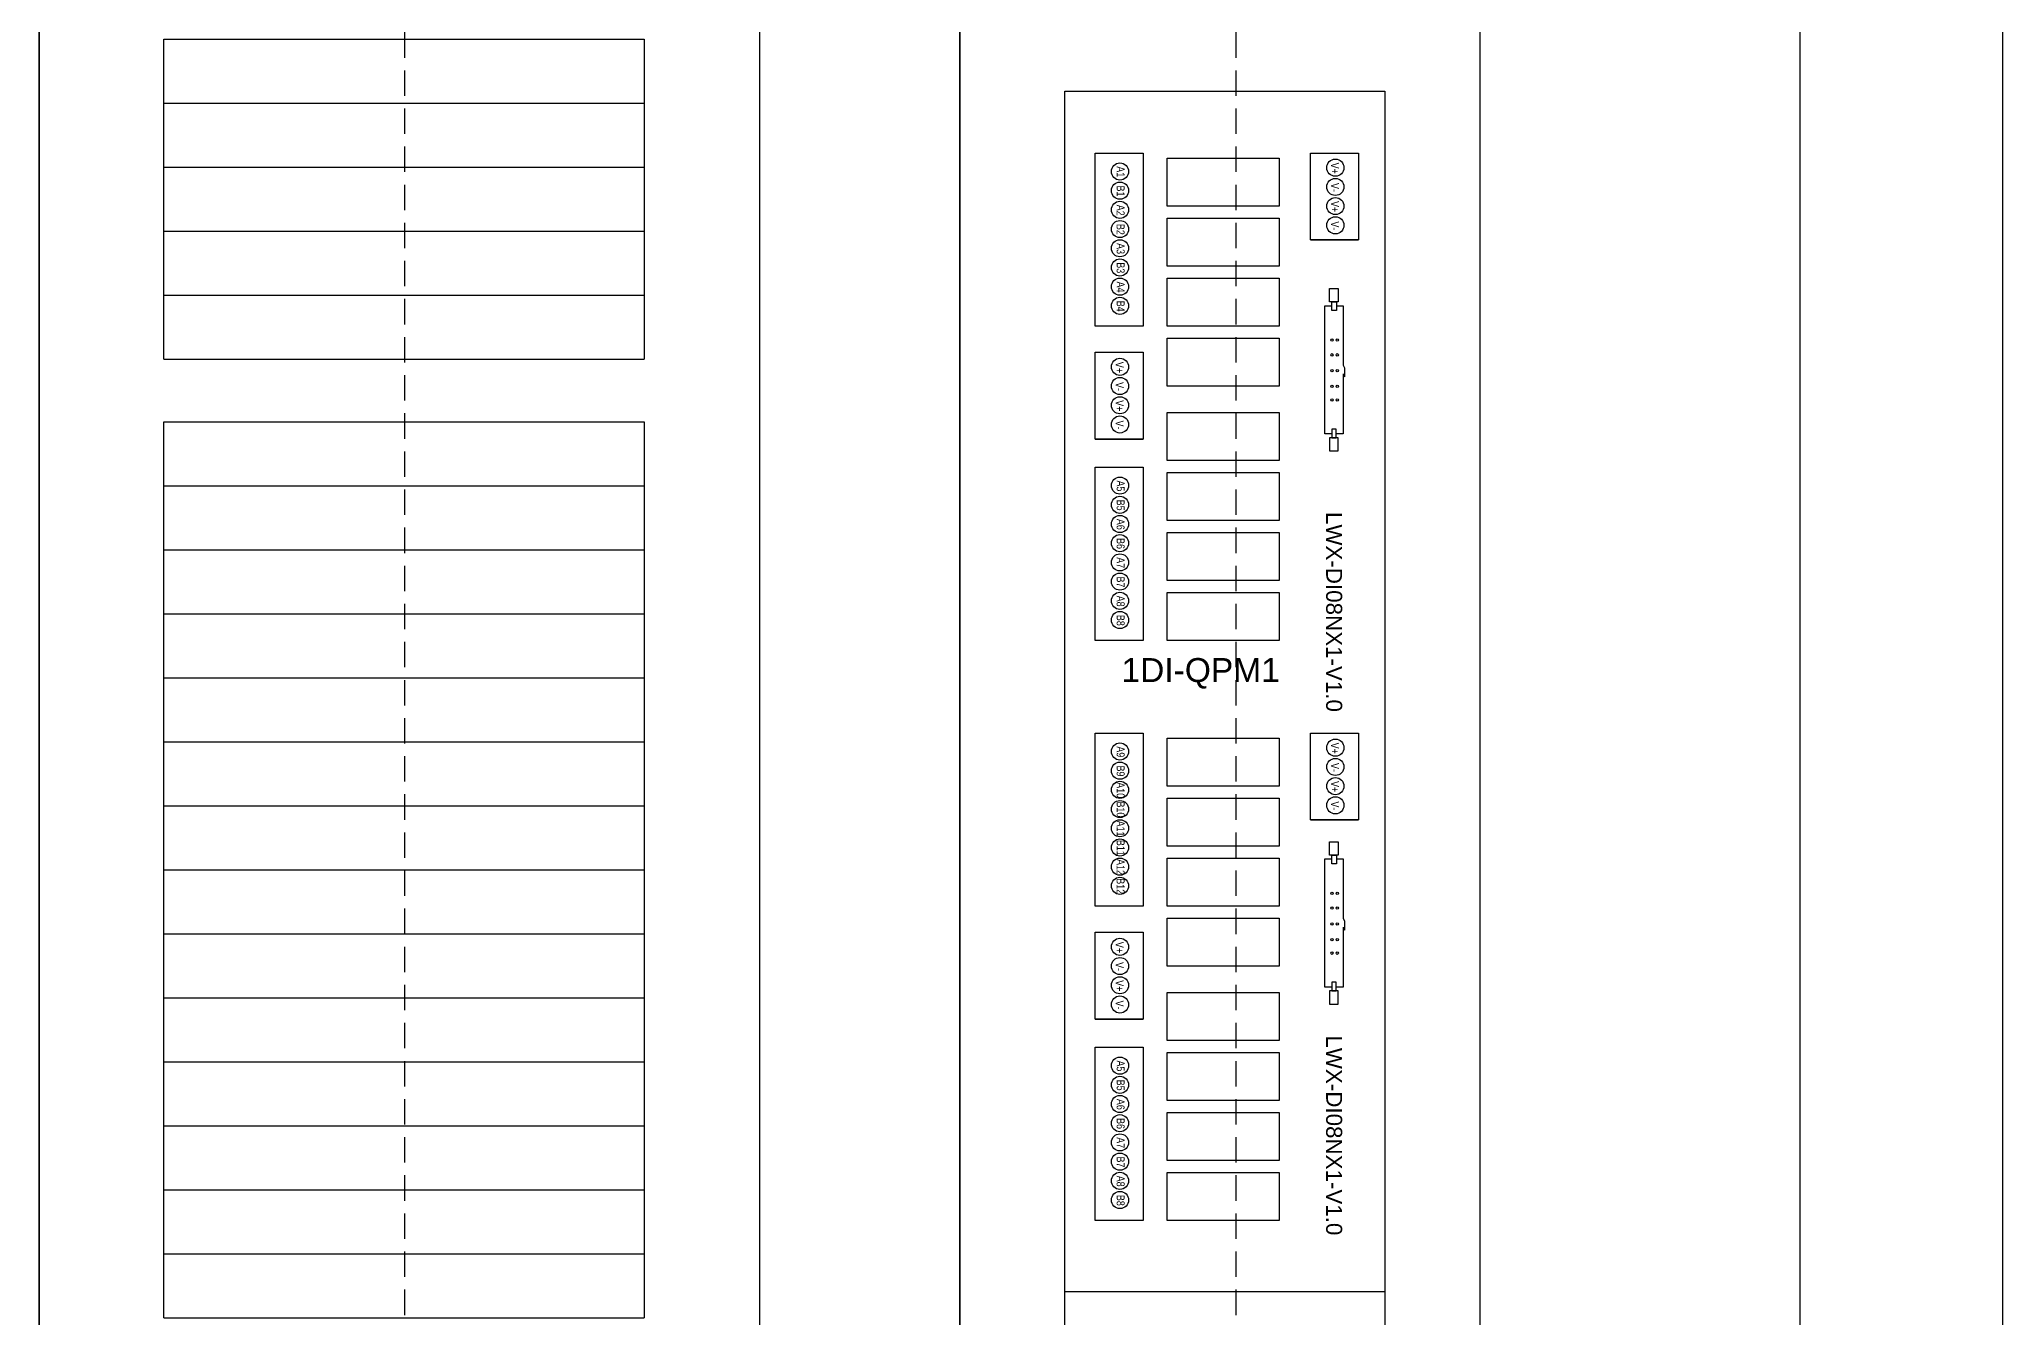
# Model space of a CAD drawing. Extents: x -156069 to -122631, y 9787 to 31117.
# Drawn here: x -149993.4 to -149502.7, y 25153.4 to 25473 of the extents above; entities that cross this region are included whole.
import ezdxf
from ezdxf.enums import TextEntityAlignment as Align

# ---------------------------------------------------------------- set-up
doc = ezdxf.new("R2010")
doc.units = 0
doc.linetypes.add('DASHED2', pattern=[9.525, 6.35, -3.175])
doc.layers.get('0').update_dxf_attribs({"linetype": 'CONTINUOUS'})
doc.styles.add('Arial', font='arial.ttf')

msp = doc.modelspace()

# ---------------------------------------------------------------- linework, layer by layer
at = {"color": 6}
msp.add_line((-149502.73629, 24482.60839), (-149502.73629, 26582.60839), dxfattribs=at)
at = {"color": 4}
for p, q in [((-149553.36129, 24632.60839), (-149553.36129, 26522.60839)), ((-149993.36129, 25942.6084), (-149993.36129, 24782.60839)), ((-149993.36129, 24782.60839), (-149993.36129, 25942.6084)), ((-149813.36129, 25942.6084), (-149813.36129, 24782.60839)), ((-149763.36129, 25942.6084), (-149763.36129, 24782.60839)), ((-149763.36129, 24782.60839), (-149763.36129, 25942.6084)), ((-149633.36129, 25942.6084), (-149633.36129, 24782.60839))]:
    msp.add_line(p, q, dxfattribs=at)
at = {"color": 1, "linetype": 'DASHED2'}
for p, q in [((-149901.99981, 24782.60839), (-149901.99981, 25942.6084)), ((-149694.29216, 24782.60839), (-149694.29216, 25942.6084))]:
    msp.add_line(p, q, dxfattribs=at)
at = {"color": 3}
for p, q in [((-149962.19819, 25473.0158), (-149842.19819, 25473.0158)), ((-149962.19819, 25473.0158), (-149842.19819, 25473.0158)), ((-149962.19819, 25473.0158), (-149842.19819, 25473.0158)), ((-149962.19819, 25473.0158), (-149842.19819, 25473.0158)), ((-149962.19819, 25457.01582), (-149962.19819, 25473.0158)), ((-149842.19819, 25473.0158), (-149842.19819, 25457.01582)), ((-149962.19819, 25457.01582), (-149842.19819, 25457.01582)), ((-149962.19819, 25457.01582), (-149842.19819, 25457.01582)), ((-149962.19819, 25457.01582), (-149842.19819, 25457.01582)), ((-149962.19819, 25457.01582), (-149842.19819, 25457.01582)), ((-149962.19819, 25457.01582), (-149842.19819, 25457.01582)), ((-149962.19819, 25457.01582), (-149842.19819, 25457.01582)), ((-149962.19819, 25457.0158), (-149842.19819, 25457.0158)), ((-149962.19819, 25457.0158), (-149842.19819, 25457.0158)), ((-149962.19819, 25457.0158), (-149842.19819, 25457.0158)), ((-149962.19819, 25457.0158), (-149842.19819, 25457.0158)), ((-149962.19819, 25441.01582), (-149962.19819, 25457.0158)), ((-149842.19819, 25457.0158), (-149842.19819, 25441.01582)), ((-149962.19819, 25441.01582), (-149842.19819, 25441.01582)), ((-149962.19819, 25441.01582), (-149842.19819, 25441.01582)), ((-149962.19819, 25441.01582), (-149842.19819, 25441.01582)), ((-149962.19819, 25441.01582), (-149842.19819, 25441.01582)), ((-149962.19819, 25441.01582), (-149842.19819, 25441.01582)), ((-149962.19819, 25441.01582), (-149842.19819, 25441.01582)), ((-149962.19819, 25441.0158), (-149842.19819, 25441.0158)), ((-149962.19819, 25441.0158), (-149842.19819, 25441.0158)), ((-149962.19819, 25441.0158), (-149842.19819, 25441.0158)), ((-149962.19819, 25441.0158), (-149842.19819, 25441.0158)), ((-149962.19819, 25425.01582), (-149962.19819, 25441.0158)), ((-149842.19819, 25441.0158), (-149842.19819, 25425.01582)), ((-149962.19819, 25425.01582), (-149842.19819, 25425.01582)), ((-149962.19819, 25425.01582), (-149842.19819, 25425.01582)), ((-149962.19819, 25425.01582), (-149842.19819, 25425.01582)), ((-149962.19819, 25425.01582), (-149842.19819, 25425.01582)), ((-149962.19819, 25425.01582), (-149842.19819, 25425.01582)), ((-149962.19819, 25425.01582), (-149842.19819, 25425.01582)), ((-149962.19819, 25425.0158), (-149842.19819, 25425.0158)), ((-149962.19819, 25425.0158), (-149842.19819, 25425.0158)), ((-149962.19819, 25425.0158), (-149842.19819, 25425.0158)), ((-149962.19819, 25425.0158), (-149842.19819, 25425.0158)), ((-149962.19819, 25409.01582), (-149962.19819, 25425.0158)), ((-149842.19819, 25425.0158), (-149842.19819, 25409.01582)), ((-149962.19819, 25409.01582), (-149842.19819, 25409.01582)), ((-149962.19819, 25409.01582), (-149842.19819, 25409.01582)), ((-149962.19819, 25409.01582), (-149842.19819, 25409.01582)), ((-149962.19819, 25409.01582), (-149842.19819, 25409.01582)), ((-149962.19819, 25409.01582), (-149842.19819, 25409.01582)), ((-149962.19819, 25409.01582), (-149842.19819, 25409.01582)), ((-149962.19819, 25409.0158), (-149842.19819, 25409.0158)), ((-149962.19819, 25409.0158), (-149842.19819, 25409.0158)), ((-149962.19819, 25409.0158), (-149842.19819, 25409.0158)), ((-149962.19819, 25409.0158), (-149842.19819, 25409.0158)), ((-149962.19819, 25393.01582), (-149962.19819, 25409.0158)), ((-149842.19819, 25409.0158), (-149842.19819, 25393.01582)), ((-149962.19819, 25393.01582), (-149842.19819, 25393.01582)), ((-149962.19819, 25393.01582), (-149842.19819, 25393.01582)), ((-149962.19819, 25393.01582), (-149842.19819, 25393.01582)), ((-149962.19819, 25393.0158), (-149842.19819, 25393.0158)), ((-149962.19819, 25393.0158), (-149842.19819, 25393.0158)), ((-149962.19819, 25377.40438), (-149842.19819, 25377.40438)), ((-149962.19819, 25377.40438), (-149842.19819, 25377.40438)), ((-149962.19819, 25377.40438), (-149842.19819, 25377.40438)), ((-149962.19819, 25377.40436), (-149842.19819, 25377.40436)), ((-149962.19819, 25377.40436), (-149842.19819, 25377.40436)), ((-149962.19819, 25361.40438), (-149962.19819, 25377.40436)), ((-149842.19819, 25377.40436), (-149842.19819, 25361.40438)), ((-149962.19819, 25361.40438), (-149842.19819, 25361.40438)), ((-149962.19819, 25361.40438), (-149842.19819, 25361.40438)), ((-149962.19819, 25361.40438), (-149842.19819, 25361.40438)), ((-149962.19819, 25361.40438), (-149842.19819, 25361.40438)), ((-149962.19819, 25361.40438), (-149842.19819, 25361.40438)), ((-149962.19819, 25361.40438), (-149842.19819, 25361.40438)), ((-149962.19819, 25361.40436), (-149842.19819, 25361.40436)), ((-149962.19819, 25361.40436), (-149842.19819, 25361.40436)), ((-149962.19819, 25361.40436), (-149842.19819, 25361.40436)), ((-149962.19819, 25361.40436), (-149842.19819, 25361.40436)), ((-149962.19819, 25345.40438), (-149962.19819, 25361.40436)), ((-149842.19819, 25361.40436), (-149842.19819, 25345.40438)), ((-149962.19819, 25345.40438), (-149842.19819, 25345.40438)), ((-149962.19819, 25345.40438), (-149842.19819, 25345.40438)), ((-149962.19819, 25345.40438), (-149842.19819, 25345.40438)), ((-149962.19819, 25345.40438), (-149842.19819, 25345.40438)), ((-149962.19819, 25345.40438), (-149842.19819, 25345.40438)), ((-149962.19819, 25345.40438), (-149842.19819, 25345.40438)), ((-149962.19819, 25345.40436), (-149842.19819, 25345.40436)), ((-149962.19819, 25345.40436), (-149842.19819, 25345.40436)), ((-149962.19819, 25345.40436), (-149842.19819, 25345.40436)), ((-149962.19819, 25345.40436), (-149842.19819, 25345.40436)), ((-149962.19819, 25329.40438), (-149962.19819, 25345.40436)), ((-149842.19819, 25345.40436), (-149842.19819, 25329.40438)), ((-149962.19819, 25329.40438), (-149842.19819, 25329.40438)), ((-149962.19819, 25329.40438), (-149842.19819, 25329.40438)), ((-149962.19819, 25329.40438), (-149842.19819, 25329.40438)), ((-149962.19819, 25329.40438), (-149842.19819, 25329.40438)), ((-149962.19819, 25329.40438), (-149842.19819, 25329.40438)), ((-149962.19819, 25329.40438), (-149842.19819, 25329.40438)), ((-149962.19819, 25329.40436), (-149842.19819, 25329.40436)), ((-149962.19819, 25329.40436), (-149842.19819, 25329.40436)), ((-149962.19819, 25329.40436), (-149842.19819, 25329.40436)), ((-149962.19819, 25329.40436), (-149842.19819, 25329.40436)), ((-149962.19819, 25313.40438), (-149962.19819, 25329.40436)), ((-149842.19819, 25329.40436), (-149842.19819, 25313.40438)), ((-149962.19819, 25313.40438), (-149842.19819, 25313.40438)), ((-149962.19819, 25313.40438), (-149842.19819, 25313.40438)), ((-149962.19819, 25313.40438), (-149842.19819, 25313.40438)), ((-149962.19819, 25313.40438), (-149842.19819, 25313.40438)), ((-149962.19819, 25313.40438), (-149842.19819, 25313.40438)), ((-149962.19819, 25313.40438), (-149842.19819, 25313.40438)), ((-149962.19819, 25313.40436), (-149842.19819, 25313.40436)), ((-149962.19819, 25313.40436), (-149842.19819, 25313.40436)), ((-149962.19819, 25313.40436), (-149842.19819, 25313.40436)), ((-149962.19819, 25313.40436), (-149842.19819, 25313.40436)), ((-149962.19819, 25297.40438), (-149962.19819, 25313.40436)), ((-149842.19819, 25313.40436), (-149842.19819, 25297.40438)), ((-149962.19819, 25297.40438), (-149842.19819, 25297.40438)), ((-149962.19819, 25297.40438), (-149842.19819, 25297.40438)), ((-149962.19819, 25297.40438), (-149842.19819, 25297.40438)), ((-149962.19819, 25297.40438), (-149842.19819, 25297.40438)), ((-149962.19819, 25297.40438), (-149842.19819, 25297.40438)), ((-149962.19819, 25297.40438), (-149842.19819, 25297.40438)), ((-149962.19819, 25297.40436), (-149842.19819, 25297.40436)), ((-149962.19819, 25297.40436), (-149842.19819, 25297.40436)), ((-149962.19819, 25297.40436), (-149842.19819, 25297.40436)), ((-149962.19819, 25297.40436), (-149842.19819, 25297.40436)), ((-149962.19819, 25281.40438), (-149962.19819, 25297.40436)), ((-149842.19819, 25297.40436), (-149842.19819, 25281.40438)), ((-149962.19819, 25281.40438), (-149842.19819, 25281.40438)), ((-149962.19819, 25281.40438), (-149842.19819, 25281.40438)), ((-149962.19819, 25281.40438), (-149842.19819, 25281.40438)), ((-149962.19819, 25281.40438), (-149842.19819, 25281.40438)), ((-149962.19819, 25281.40438), (-149842.19819, 25281.40438)), ((-149962.19819, 25281.40438), (-149842.19819, 25281.40438)), ((-149962.19819, 25281.40436), (-149842.19819, 25281.40436)), ((-149962.19819, 25281.40436), (-149842.19819, 25281.40436)), ((-149962.19819, 25281.40436), (-149842.19819, 25281.40436)), ((-149962.19819, 25281.40436), (-149842.19819, 25281.40436)), ((-149962.19819, 25265.40438), (-149962.19819, 25281.40436)), ((-149842.19819, 25281.40436), (-149842.19819, 25265.40438)), ((-149962.19819, 25265.40438), (-149842.19819, 25265.40438)), ((-149962.19819, 25265.40438), (-149842.19819, 25265.40438)), ((-149962.19819, 25265.40438), (-149842.19819, 25265.40438)), ((-149962.19819, 25265.40438), (-149842.19819, 25265.40438)), ((-149962.19819, 25265.40438), (-149842.19819, 25265.40438)), ((-149962.19819, 25265.40438), (-149842.19819, 25265.40438)), ((-149962.19819, 25265.40436), (-149842.19819, 25265.40436)), ((-149962.19819, 25265.40436), (-149842.19819, 25265.40436)), ((-149962.19819, 25265.40436), (-149842.19819, 25265.40436)), ((-149962.19819, 25265.40436), (-149842.19819, 25265.40436)), ((-149962.19819, 25249.40438), (-149962.19819, 25265.40436)), ((-149842.19819, 25265.40436), (-149842.19819, 25249.40438)), ((-149962.19819, 25249.40438), (-149842.19819, 25249.40438)), ((-149962.19819, 25249.40438), (-149842.19819, 25249.40438)), ((-149962.19819, 25249.40438), (-149842.19819, 25249.40438)), ((-149962.19819, 25249.40438), (-149842.19819, 25249.40438)), ((-149962.19819, 25249.40438), (-149842.19819, 25249.40438)), ((-149962.19819, 25249.40438), (-149842.19819, 25249.40438)), ((-149962.19819, 25249.40436), (-149842.19819, 25249.40436)), ((-149962.19819, 25249.40436), (-149842.19819, 25249.40436)), ((-149962.19819, 25249.40436), (-149842.19819, 25249.40436)), ((-149962.19819, 25249.40436), (-149842.19819, 25249.40436)), ((-149962.19819, 25233.40438), (-149962.19819, 25249.40436)), ((-149842.19819, 25249.40436), (-149842.19819, 25233.40438)), ((-149962.19819, 25233.40438), (-149842.19819, 25233.40438)), ((-149962.19819, 25233.40438), (-149842.19819, 25233.40438)), ((-149962.19819, 25233.40438), (-149842.19819, 25233.40438)), ((-149962.19819, 25233.40438), (-149842.19819, 25233.40438)), ((-149962.19819, 25233.40438), (-149842.19819, 25233.40438)), ((-149962.19819, 25233.40438), (-149842.19819, 25233.40438)), ((-149962.19819, 25233.40436), (-149842.19819, 25233.40436)), ((-149962.19819, 25233.40436), (-149842.19819, 25233.40436)), ((-149962.19819, 25233.40436), (-149842.19819, 25233.40436)), ((-149962.19819, 25233.40436), (-149842.19819, 25233.40436)), ((-149962.19819, 25217.40438), (-149962.19819, 25233.40436)), ((-149842.19819, 25233.40436), (-149842.19819, 25217.40438)), ((-149962.19819, 25217.40438), (-149842.19819, 25217.40438)), ((-149962.19819, 25217.40438), (-149842.19819, 25217.40438)), ((-149962.19819, 25217.40438), (-149842.19819, 25217.40438)), ((-149962.19819, 25217.40438), (-149842.19819, 25217.40438)), ((-149962.19819, 25217.40438), (-149842.19819, 25217.40438)), ((-149962.19819, 25217.40438), (-149842.19819, 25217.40438)), ((-149962.19819, 25217.40436), (-149842.19819, 25217.40436)), ((-149962.19819, 25217.40436), (-149842.19819, 25217.40436)), ((-149962.19819, 25217.40436), (-149842.19819, 25217.40436)), ((-149962.19819, 25217.40436), (-149842.19819, 25217.40436)), ((-149962.19819, 25201.40438), (-149962.19819, 25217.40436)), ((-149842.19819, 25217.40436), (-149842.19819, 25201.40438)), ((-149962.19819, 25201.40438), (-149842.19819, 25201.40438)), ((-149962.19819, 25201.40438), (-149842.19819, 25201.40438)), ((-149962.19819, 25201.40438), (-149842.19819, 25201.40438)), ((-149962.19819, 25201.40438), (-149842.19819, 25201.40438)), ((-149962.19819, 25201.40438), (-149842.19819, 25201.40438)), ((-149962.19819, 25201.40438), (-149842.19819, 25201.40438)), ((-149962.19819, 25201.40436), (-149842.19819, 25201.40436)), ((-149962.19819, 25201.40436), (-149842.19819, 25201.40436)), ((-149962.19819, 25201.40436), (-149842.19819, 25201.40436)), ((-149962.19819, 25201.40436), (-149842.19819, 25201.40436)), ((-149962.19819, 25185.40438), (-149962.19819, 25201.40436)), ((-149842.19819, 25201.40436), (-149842.19819, 25185.40438)), ((-149962.19819, 25185.40438), (-149842.19819, 25185.40438)), ((-149962.19819, 25185.40438), (-149842.19819, 25185.40438)), ((-149962.19819, 25185.40438), (-149842.19819, 25185.40438)), ((-149962.19819, 25185.40438), (-149842.19819, 25185.40438)), ((-149962.19819, 25185.40438), (-149842.19819, 25185.40438)), ((-149962.19819, 25185.40438), (-149842.19819, 25185.40438)), ((-149962.19819, 25185.40436), (-149842.19819, 25185.40436)), ((-149962.19819, 25185.40436), (-149842.19819, 25185.40436)), ((-149962.19819, 25185.40436), (-149842.19819, 25185.40436)), ((-149962.19819, 25185.40436), (-149842.19819, 25185.40436)), ((-149962.19819, 25169.40438), (-149962.19819, 25185.40436)), ((-149842.19819, 25185.40436), (-149842.19819, 25169.40438)), ((-149962.19819, 25169.40438), (-149842.19819, 25169.40438)), ((-149962.19819, 25169.40438), (-149842.19819, 25169.40438)), ((-149962.19819, 25169.40438), (-149842.19819, 25169.40438)), ((-149962.19819, 25169.40438), (-149842.19819, 25169.40438)), ((-149962.19819, 25169.40438), (-149842.19819, 25169.40438)), ((-149962.19819, 25169.40438), (-149842.19819, 25169.40438)), ((-149962.19819, 25169.40436), (-149842.19819, 25169.40436)), ((-149962.19819, 25169.40436), (-149842.19819, 25169.40436)), ((-149962.19819, 25169.40436), (-149842.19819, 25169.40436)), ((-149962.19819, 25169.40436), (-149842.19819, 25169.40436)), ((-149962.19819, 25153.40438), (-149962.19819, 25169.40436)), ((-149842.19819, 25169.40436), (-149842.19819, 25153.40438)), ((-149962.19819, 25153.40438), (-149842.19819, 25153.40438)), ((-149962.19819, 25153.40438), (-149842.19819, 25153.40438)), ((-149962.19819, 25153.40438), (-149842.19819, 25153.40438)), ((-149962.19819, 25153.40438), (-149842.19819, 25153.40438)), ((-149962.19819, 25153.40438), (-149842.19819, 25153.40438)), ((-149962.19819, 25153.40438), (-149842.19819, 25153.40438))]:
    msp.add_line(p, q, dxfattribs=at)
for p, q in [((-149737.13344, 25460.00219), (-149657.13344, 25460.00219)), ((-149737.13344, 25160.00223), (-149737.13344, 25460.00219)), ((-149657.13344, 25460.00219), (-149657.13344, 25160.00223)), ((-149675.70127, 25422.8458), (-149663.70127, 25422.8458)), ((-149672.12898, 25406.39917), (-149670.36011, 25406.39917)), ((-149672.12898, 25374.38937), (-149672.12898, 25406.39917)), ((-149669.2539, 25406.39917), (-149667.57451, 25406.39917)), ((-149667.57451, 25406.39917), (-149667.57451, 25391.57854)), ((-149667.57451, 25391.57854), (-149667.23415, 25390.83791)), ((-149667.23415, 25390.83791), (-149667.23415, 25388.62493)), ((-149667.57451, 25389.36556), (-149667.57451, 25374.38937)), ((-149667.57451, 25389.36556), (-149667.23415, 25388.62493)), ((-149729.51517, 25373.06294), (-149717.51517, 25373.06294)), ((-149670.3608, 25374.38937), (-149672.12898, 25374.38937)), ((-149667.57451, 25374.38937), (-149669.25459, 25374.38937)), ((-149675.70127, 25277.84877), (-149663.70127, 25277.84877)), ((-149672.12898, 25268.09065), (-149670.36011, 25268.09065)), ((-149672.12898, 25236.08085), (-149672.12898, 25268.09065)), ((-149669.2539, 25268.09065), (-149667.57451, 25268.09065)), ((-149667.57451, 25268.09065), (-149667.57451, 25253.27002)), ((-149667.57451, 25253.27002), (-149667.23415, 25252.52939)), ((-149667.23415, 25252.52939), (-149667.23415, 25250.31641)), ((-149667.57451, 25251.05704), (-149667.57451, 25236.08085)), ((-149667.57451, 25251.05704), (-149667.23415, 25250.31641)), ((-149670.3608, 25236.08085), (-149672.12898, 25236.08085)), ((-149667.57451, 25236.08085), (-149669.25459, 25236.08085)), ((-149729.51517, 25228.06591), (-149717.51517, 25228.06591)), ((-149737.13344, 25160.00223), (-149657.13344, 25160.00223)), ((-149737.13344, 25160.00223), (-149657.13344, 25160.00223)), ((-149737.13344, 24860.00227), (-149737.13344, 25160.00223)), ((-149657.13344, 25160.00223), (-149657.13344, 24860.00227))]:
    msp.add_line(p, q)
for points in [[(-149729.51517, 25444.57302), (-149717.51517, 25444.57302), (-149717.51517, 25401.26462), (-149729.51517, 25401.26462)], [(-149675.70127, 25444.57302), (-149663.70127, 25444.57302), (-149663.70127, 25422.8458), (-149675.70127, 25422.8458)], [(-149711.55262, 25443.26462), (-149683.55262, 25443.26462), (-149683.55262, 25431.26462), (-149711.55262, 25431.26462)], [(-149711.55262, 25428.26462), (-149683.55262, 25428.26462), (-149683.55262, 25416.26462), (-149711.55262, 25416.26462)], [(-149711.55262, 25413.26462), (-149683.55262, 25413.26462), (-149683.55262, 25401.26462), (-149711.55262, 25401.26462)], [(-149668.78645, 25407.39005), (-149670.93605, 25407.39005), (-149670.93605, 25410.70023), (-149668.78645, 25410.70023)], [(-149670.36011, 25407.39005), (-149669.2539, 25407.39005), (-149669.2539, 25405.22695), (-149670.36011, 25405.22695)], [(-149729.51517, 25394.79016), (-149717.51517, 25394.79016), (-149717.51517, 25373.06294), (-149729.51517, 25373.06294)], [(-149711.55262, 25398.26462), (-149683.55262, 25398.26462), (-149683.55262, 25386.26462), (-149711.55262, 25386.26462)], [(-149711.55262, 25379.73153), (-149683.55262, 25379.73153), (-149683.55262, 25367.73153), (-149711.55262, 25367.73153)], [(-149670.3608, 25373.40427), (-149669.25459, 25373.40427), (-149669.25459, 25375.56738), (-149670.3608, 25375.56738)], [(-149668.78715, 25373.40427), (-149670.93675, 25373.40427), (-149670.93675, 25370.09409), (-149668.78715, 25370.09409)], [(-149729.51517, 25366.03992), (-149717.51517, 25366.03992), (-149717.51517, 25322.73153), (-149729.51517, 25322.73153)], [(-149711.55262, 25364.73153), (-149683.55262, 25364.73153), (-149683.55262, 25352.73153), (-149711.55262, 25352.73153)], [(-149711.55262, 25349.73153), (-149683.55262, 25349.73153), (-149683.55262, 25337.73153), (-149711.55262, 25337.73153)], [(-149711.55262, 25334.73153), (-149683.55262, 25334.73153), (-149683.55262, 25322.73153), (-149711.55262, 25322.73153)], [(-149729.51517, 25299.57599), (-149717.51517, 25299.57599), (-149717.51517, 25256.26759), (-149729.51517, 25256.26759)], [(-149711.55262, 25298.26759), (-149683.55262, 25298.26759), (-149683.55262, 25286.26759), (-149711.55262, 25286.26759)], [(-149675.70127, 25299.57599), (-149663.70127, 25299.57599), (-149663.70127, 25277.84877), (-149675.70127, 25277.84877)], [(-149711.55262, 25283.26759), (-149683.55262, 25283.26759), (-149683.55262, 25271.26759), (-149711.55262, 25271.26759)], [(-149668.78645, 25269.08154), (-149670.93605, 25269.08154), (-149670.93605, 25272.39171), (-149668.78645, 25272.39171)], [(-149711.55262, 25268.26759), (-149683.55262, 25268.26759), (-149683.55262, 25256.26759), (-149711.55262, 25256.26759)], [(-149670.36011, 25269.08154), (-149669.2539, 25269.08154), (-149669.2539, 25266.91843), (-149670.36011, 25266.91843)], [(-149711.55262, 25253.26759), (-149683.55262, 25253.26759), (-149683.55262, 25241.26759), (-149711.55262, 25241.26759)], [(-149729.51517, 25249.79313), (-149717.51517, 25249.79313), (-149717.51517, 25228.06591), (-149729.51517, 25228.06591)], [(-149711.55262, 25234.73449), (-149683.55262, 25234.73449), (-149683.55262, 25222.73449), (-149711.55262, 25222.73449)], [(-149668.78715, 25235.09575), (-149670.93675, 25235.09575), (-149670.93675, 25231.78557), (-149668.78715, 25231.78557)], [(-149670.3608, 25235.09575), (-149669.25459, 25235.09575), (-149669.25459, 25237.25886), (-149670.3608, 25237.25886)], [(-149729.51517, 25221.04289), (-149717.51517, 25221.04289), (-149717.51517, 25177.73449), (-149729.51517, 25177.73449)], [(-149711.55262, 25219.73449), (-149683.55262, 25219.73449), (-149683.55262, 25207.73449), (-149711.55262, 25207.73449)], [(-149711.55262, 25204.73449), (-149683.55262, 25204.73449), (-149683.55262, 25192.73449), (-149711.55262, 25192.73449)], [(-149711.55262, 25189.73449), (-149683.55262, 25189.73449), (-149683.55262, 25177.73449), (-149711.55262, 25177.73449)]]:
    msp.add_lwpolyline(points, close=True)
for centre, radius in [((-149723.3131, 25439.96447), 2.13985), ((-149669.4992, 25440.90447), 2.13985), ((-149723.3131, 25435.16447), 2.13985), ((-149669.4992, 25436.10447), 2.13985), ((-149723.3131, 25430.36447), 2.13985), ((-149669.4992, 25431.30447), 2.13985), ((-149723.3131, 25425.56447), 2.13985), ((-149669.4992, 25426.50447), 2.13985), ((-149723.3131, 25420.76447), 2.13985), ((-149723.3131, 25415.96447), 2.13985), ((-149723.3131, 25411.16447), 2.13985), ((-149723.3131, 25406.36447), 2.13985), ((-149670.36011, 25397.8179), 0.29687), ((-149669.01879, 25397.8179), 0.29687), ((-149723.3131, 25391.12161), 2.13985), ((-149670.36011, 25394.11896), 0.29687), ((-149670.36011, 25390.15562), 0.29687), ((-149669.01879, 25394.11896), 0.29687), ((-149669.01879, 25390.15562), 0.29687), ((-149723.3131, 25386.32161), 2.13985), ((-149670.36011, 25386.24449), 0.29687), ((-149669.01879, 25386.24449), 0.29687), ((-149723.3131, 25381.52161), 2.13985), ((-149670.36011, 25382.85897), 0.29687), ((-149669.01879, 25382.85897), 0.29687), ((-149723.3131, 25376.72161), 2.13985), ((-149723.3131, 25361.43138), 2.13985), ((-149723.3131, 25356.63138), 2.13985), ((-149723.3131, 25351.83138), 2.13985), ((-149723.3131, 25347.03138), 2.13985), ((-149723.3131, 25342.23138), 2.13985), ((-149723.3131, 25337.43138), 2.13985), ((-149723.3131, 25332.63138), 2.13985), ((-149723.3131, 25327.83138), 2.13985), ((-149723.3131, 25294.96744), 2.13985), ((-149669.4992, 25295.90744), 2.13985), ((-149723.3131, 25290.16744), 2.13985), ((-149669.4992, 25291.10744), 2.13985), ((-149723.3131, 25285.36744), 2.13985), ((-149669.4992, 25286.30744), 2.13985), ((-149723.3131, 25280.56744), 2.13985), ((-149669.4992, 25281.50744), 2.13985), ((-149723.3131, 25275.76744), 2.13985), ((-149723.3131, 25270.96744), 2.13985), ((-149723.3131, 25266.16744), 2.13985), ((-149723.3131, 25261.36744), 2.13985), ((-149670.36011, 25259.50938), 0.29687), ((-149669.01879, 25259.50938), 0.29687), ((-149670.36011, 25255.81044), 0.29687), ((-149669.01879, 25255.81044), 0.29687), ((-149723.3131, 25246.12458), 2.13985), ((-149670.36011, 25251.8471), 0.29687), ((-149670.36011, 25247.93597), 0.29687), ((-149669.01879, 25251.8471), 0.29687), ((-149669.01879, 25247.93597), 0.29687), ((-149723.3131, 25241.32458), 2.13985), ((-149670.36011, 25244.55045), 0.29687), ((-149669.01879, 25244.55045), 0.29687), ((-149723.3131, 25236.52458), 2.13985), ((-149723.3131, 25231.72458), 2.13985), ((-149723.3131, 25216.43434), 2.13985), ((-149723.3131, 25211.63434), 2.13985), ((-149723.3131, 25206.83434), 2.13985), ((-149723.3131, 25202.03434), 2.13985), ((-149723.3131, 25197.23434), 2.13985), ((-149723.3131, 25192.43434), 2.13985), ((-149723.3131, 25187.63434), 2.13985), ((-149723.3131, 25182.83434), 2.13985)]:
    msp.add_circle(centre, radius)

# ---------------------------------------------------------------- texts
at = {"color": 0, "style": 'Arial', "width": 0.8}
for s, p in [('A1', (-149723.15025, 25439.8841)), ('V+', (-149669.60819, 25440.76835)), ('B1', (-149723.15025, 25435.0841)), ('V-', (-149669.60819, 25435.96835)), ('A2', (-149723.15025, 25430.2841)), ('V+', (-149669.60819, 25431.16835)), ('B2', (-149723.15025, 25425.4841)), ('V-', (-149669.60819, 25426.36835)), ('A3', (-149723.15025, 25420.6841)), ('B3', (-149723.15025, 25415.8841)), ('A4', (-149723.15025, 25411.0841)), ('B4', (-149723.15025, 25406.2841)), ('V+', (-149723.42209, 25390.98549)), ('V-', (-149723.42209, 25386.18549)), ('V+', (-149723.42209, 25381.38549)), ('V-', (-149723.42209, 25376.58549)), ('A5', (-149723.15025, 25361.351)), ('B5', (-149723.15025, 25356.551)), ('A6', (-149723.15025, 25351.751)), ('B6', (-149723.15025, 25346.951)), ('A7', (-149723.15025, 25342.151)), ('B7', (-149723.15025, 25337.351)), ('A8', (-149723.15025, 25332.551)), ('B8', (-149723.15025, 25327.751)), ('V+', (-149669.60819, 25295.77132)), ('A9', (-149723.15025, 25294.88707)), ('V-', (-149669.60819, 25290.97132)), ('B9', (-149723.15025, 25290.08707)), ('A10', (-149723.15025, 25285.28707)), ('V+', (-149669.60819, 25286.17132)), ('B10', (-149723.15025, 25280.48707)), ('V-', (-149669.60819, 25281.37132)), ('A11', (-149723.15025, 25275.68707)), ('B11', (-149723.15025, 25270.88707)), ('A12', (-149723.15025, 25266.08707)), ('B12', (-149723.15025, 25261.28707)), ('V+', (-149723.42209, 25245.98846)), ('V-', (-149723.42209, 25241.18846)), ('V+', (-149723.42209, 25236.38846)), ('V-', (-149723.42209, 25231.58846)), ('A5', (-149723.15025, 25216.35397)), ('B5', (-149723.15025, 25211.55397)), ('A6', (-149723.15025, 25206.75397)), ('B6', (-149723.15025, 25201.95397)), ('A7', (-149723.15025, 25197.15397)), ('A8', (-149723.15025, 25187.55397)), ('B7', (-149723.15025, 25192.35397)), ('B8', (-149723.15025, 25182.75397))]:
    msp.add_text(s, height=2, rotation=270, dxfattribs=at).set_placement(p, align=Align.MIDDLE)
at = {"color": 0, "style": 'Arial'}
for p in [(-149669.79749, 25329.85141), (-149669.79749, 25198.99292)]:
    msp.add_text('LWX-DI08NX1-V1.0', height=4, rotation=270, dxfattribs=at).set_placement(p, align=Align.MIDDLE)
msp.add_text('1DI-QPM1', height=6, dxfattribs=at).set_placement((-149703.15776, 25314.53661), align=Align.MIDDLE)

doc.saveas('drawing.dxf')
